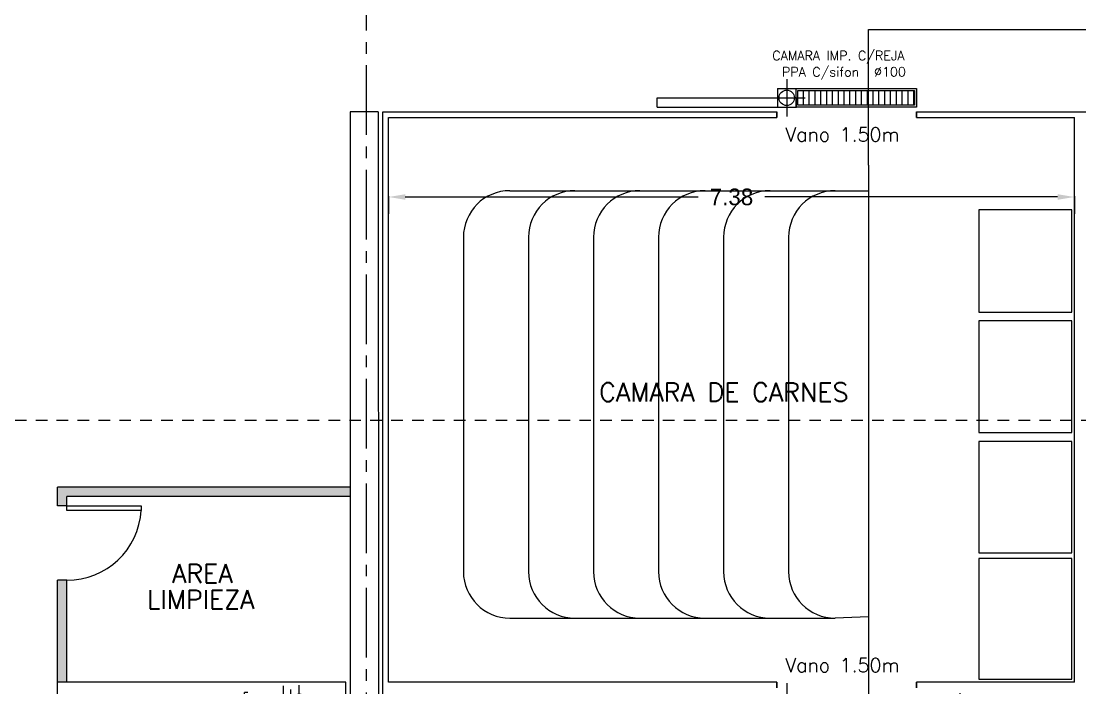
# Model space of a CAD drawing. Header units: metres. Extents: x 95 to 486, y 2972 to 3465.
# Drawn here: x 182.02 to 193.41, y 3034.47 to 3041.64 of the extents above; entities that cross this region are included whole.
import ezdxf
from ezdxf.enums import TextEntityAlignment as Align

# ---------------------------------------------------------------- set-up
doc = ezdxf.new("R2010")
doc.units = ezdxf.units.M
for name, pattern in [('CENTER2', [1.125, 0.75, -0.125, 0.125, -0.125]), ('DASHDOT2', [0.5, 0.25, -0.125, 0, -0.125]), ('HIDDEN2', [0.1875, 0.125, -0.0625])]:
    doc.linetypes.add(name, pattern=pattern)
for name, color, linetype in [('0_CAMARAS', 4, 'Continuous'), ('0_LINEAS-MEDIANERAS', 1, 'DASHDOT2'), ('0_MUROS', 7, 'Continuous'), ('0_PUERTAS-VENTANAS', 3, 'Continuous'), ('C_COTAS', 5, 'Continuous'), ('E_EQUIPAMIENTO', 1, 'Continuous'), ('E_INOXIGAS', 1, 'Continuous'), ('I_DESAGUES', 224, 'Continuous'), ('T_TEXTOS', 3, 'Continuous'), ('T_TEXTOS-EQUIPAMIENTO', 5, 'Continuous'), ('TACME - AGUA FRIA', 160, 'HIDDEN2')]:
    doc.layers.add(name, color=color, linetype=linetype)
doc.styles.add('ROMANS', font='romans.shx', dxfattribs={"width": 0.8, "height": 0.15})
doc.dimstyles.new('STANDARD$0', dxfattribs={"dimtxt": 0.2, "dimasz": 0.18, "dimexe": 0.18, "dimexo": 0.0625, "dimgap": 0.09, "dimtad": 0, "dimzin": 0, "dimdsep": 46, "dimtxsty": 'ROMANS', "dimblk": 'OBLIQUE', "dimsah": 1, "dimcen": 0.09, "dimse1": 1, "dimse2": 1, "dimadec": 0, "dimazin": 0, "dimtfac": 1, "dimtofl": 0, "dimtmove": 0, "dimatfit": 3, "dimldrblk": 'OBLIQUE', "dimfxl": 1, "dimtolj": 1, "dimtzin": 0, "dimarcsym": 0})

# ---------------------------------------------------------------- blocks, each defined once
blk = doc.blocks.new('*D37')
at = {"layer": 'C_COTAS', "color": 0, "lineweight": -2, "transparency": 16777216}
for p, q in [((185.974, 3039.761), (185.974, 3039.572)), ((186.154, 3039.752), (189.304, 3039.752)), ((193.174, 3039.752), (190.024, 3039.752)), ((193.354, 3039.761), (193.354, 3039.572))]:
    blk.add_line(p, q, dxfattribs=at)
at = {"layer": 'C_COTAS', "color": 0, "transparency": 16777216}
for points in [[(186.154, 3039.782), (186.154, 3039.722), (185.974, 3039.752)], [(193.174, 3039.782), (193.174, 3039.722), (193.354, 3039.752)]]:
    blk.add_solid(points, dxfattribs=at)
at = {"layer": 'DEFPOINTS', "color": 0, "transparency": 16777216}
for p in [(185.974, 3039.824), (193.354, 3039.824), (193.354, 3039.752)]:
    blk.add_point(p, dxfattribs=at)
at = {"layer": 'C_COTAS', "color": 0, "transparency": 16777216, "insert": (189.664, 3039.752), "char_height": 0.18, "attachment_point": 5}
blk.add_mtext('\\A1;7.38', dxfattribs=at)
blk = doc.blocks.new('70X50')
at = {"color": 1}
for p, q in [((0.037, 0), (0, 0)), ((0, -0.042), (0, 0)), ((0.419, -0.177), (0.419, 0.07)), ((0.5, -0.088), (0.5, 0.032)), ((0.591, -0.177), (0.591, 0.078)), ((0.345, -0.056), (0.489, -0.056)), ((0.435, -0.028), (0.575, -0.028)), ((0.517, -0.056), (0.669, -0.056)), ((0.79, -0.018), (0.79, -0.383)), ((0.627, -0.191), (0.953, -0.191)), ((0, -0.658), (0, -0.7)), ((0.037, -0.7), (0, -0.7))]:
    blk.add_line(p, q, dxfattribs=at)
at = {"color": 4, "const_width": 0.0407}
blk.add_lwpolyline([(0.399, -0.056, 1), (0.439, -0.056, 1)], format="xyb", close=True, dxfattribs=at)
at = {"color": 3}
blk.add_lwpolyline([(0.15, -0.578), (0.15, -0.178, -0.414214), (0.2, -0.128), (0.8, -0.128, -0.414214), (0.85, -0.178), (0.85, -0.578, -0.414214), (0.8, -0.628), (0.2, -0.628, -0.414214)], format="xyb", close=True, dxfattribs=at)
at = {"color": 4, "const_width": 0.008}
for points in [[(0.845, -0.138), (0.735, -0.244)], [(0.737, -0.137), (0.847, -0.242)]]:
    blk.add_lwpolyline(points, dxfattribs=at)
at = {"color": 4}
for centre, radius in [((0.591, -0.056), 0.0407), ((0.79, -0.191), 0.0764)]:
    blk.add_circle(centre, radius, dxfattribs=at)
at = {"color": 2}
blk.add_circle((0.79, -0.188), 0.05, dxfattribs=at)

msp = doc.modelspace()

# ---------------------------------------------------------------- hatches: boundary and pattern name
at = {"layer": '0_MUROS'}
h = msp.add_hatch(color=256, dxfattribs=at)
h.paths.add_polyline_path([(185.5624, 3036.5293), (185.5624, 3036.6293), (182.4124, 3036.6293), (182.4124, 3036.4293), (182.5124, 3036.4293), (182.5124, 3036.5293)])
h.paths.add_polyline_path([(182.4124, 3034.5293), (182.5124, 3034.5293), (182.5124, 3035.6293), (182.4124, 3035.6293)])

# ---------------------------------------------------------------- linework, layer by layer
at = {"layer": '0_CAMARAS', "color": 5}
for p, q in [((191.1379, 3040.0943), (191.1379, 3041.554)), ((191.1379, 3041.554), (194.711, 3041.554)), ((191.1379, 3040.0943), (191.1379, 3035.5066)), ((187.2794, 3039.8197), (190.7794, 3039.8197)), ((190.7794, 3039.8197), (191.1379, 3039.8197)), ((186.7794, 3039.3197), (186.7794, 3035.7197)), ((187.4794, 3039.3197), (187.4794, 3035.7197)), ((188.1794, 3039.3197), (188.1794, 3035.7197)), ((188.8794, 3039.3197), (188.8794, 3035.7197)), ((189.5794, 3039.3197), (189.5794, 3035.7197)), ((190.2794, 3039.3197), (190.2794, 3035.7197)), ((191.1379, 3035.5066), (191.1379, 3033.5618)), ((187.2794, 3035.2197), (190.7794, 3035.2197)), ((191.1379, 3035.232), (190.7794, 3035.2197))]:
    msp.add_line(p, q, dxfattribs=at)
at = {"layer": '0_CAMARAS'}
for p, q in [((188.8637, 3040.8193), (190.3637, 3040.8193)), ((188.8637, 3040.7193), (188.8637, 3040.8193)), ((190.3637, 3040.7193), (190.3637, 3040.8193)), ((185.9137, 3040.6693), (190.1537, 3040.6693)), ((185.9137, 3033.6693), (185.9137, 3040.6693)), ((188.8637, 3040.7193), (190.3637, 3040.7193)), ((190.1537, 3040.6693), (190.1537, 3040.6093)), ((190.1537, 3040.6093), (190.1537, 3040.6693)), ((191.6537, 3040.6693), (191.6537, 3040.6093)), ((191.6537, 3040.6093), (191.6537, 3040.6693)), ((191.6537, 3040.6693), (201.1537, 3040.6693)), ((185.9737, 3040.6093), (190.1537, 3040.6093)), ((185.9737, 3034.5293), (185.9737, 3040.6093)), ((191.6537, 3040.6093), (193.3537, 3040.6093)), ((191.6537, 3040.6093), (193.3537, 3040.6093)), ((193.3537, 3034.5293), (193.3537, 3040.6093)), ((182.4124, 3030.2693), (182.4124, 3034.5293)), ((185.5125, 3034.5293), (182.4124, 3034.5293)), ((185.5125, 3033.6693), (185.5125, 3034.5293)), ((190.1537, 3034.5293), (185.9737, 3034.5293)), ((190.1537, 3034.5293), (190.1537, 3034.4693)), ((190.1537, 3034.4693), (190.1537, 3034.5293)), ((193.3537, 3034.5293), (191.6537, 3034.5293)), ((191.6537, 3034.4693), (191.6537, 3034.5293)), ((191.6537, 3034.5293), (191.6537, 3034.4693))]:
    msp.add_line(p, q, dxfattribs=at)
at = {"layer": '0_CAMARAS', "color": 3, "linetype": 'HIDDEN2'}
msp.add_line((192.1237, 3033.161), (192.1237, 3034.4693), dxfattribs=at)
at = {"layer": '0_CAMARAS', "color": 5}
for centre, start, end in [((187.2794, 3039.3197), 90, 180), ((187.9794, 3039.3197), 90, 180), ((188.6794, 3039.3197), 90, 180), ((189.3794, 3039.3197), 90, 180), ((190.0794, 3039.3197), 90, 180), ((190.7794, 3039.3197), 90, 180), ((187.2794, 3035.7197), 180, 270), ((187.9794, 3035.7197), 180, 270), ((188.6794, 3035.7197), 180, 270), ((189.3794, 3035.7197), 180, 270), ((190.0794, 3035.7197), 180, 270), ((190.7794, 3035.7197), 180, 270)]:
    msp.add_arc(centre, 0.5, start, end, dxfattribs=at)
at = {"layer": '0_LINEAS-MEDIANERAS', "linetype": 'CENTER2'}
msp.add_line((185.7374, 3033.6693), (185.7374, 3048.0593), dxfattribs=at)
at = {"layer": '0_MUROS'}
for p, q in [((185.8632, 3040.6693), (185.5624, 3040.6693)), ((185.5624, 3040.6693), (185.5624, 3033.6693)), ((185.8632, 3040.6693), (185.8665, 3033.6693)), ((185.5624, 3036.6293), (182.4124, 3036.6293)), ((182.4124, 3036.4293), (182.4124, 3036.6293)), ((182.5124, 3036.4293), (182.4124, 3036.4293)), ((185.5624, 3036.5293), (182.5124, 3036.5293)), ((182.5124, 3036.4293), (182.5124, 3036.5293)), ((182.5124, 3035.6293), (182.4124, 3035.6293)), ((182.4124, 3034.5293), (182.4124, 3035.6293)), ((182.5124, 3034.5293), (182.5124, 3035.6293))]:
    msp.add_line(p, q, dxfattribs=at)
at = {"layer": '0_PUERTAS-VENTANAS'}
for p, q in [((182.5124, 3036.4293), (183.3124, 3036.4293)), ((182.5124, 3036.3793), (182.5124, 3036.4293)), ((183.3124, 3036.4293), (183.3124, 3036.3793)), ((183.3124, 3036.3793), (182.5124, 3036.3793))]:
    msp.add_line(p, q, dxfattribs=at)
at = {"layer": '0_PUERTAS-VENTANAS', "color": 5}
msp.add_arc((182.5124, 3036.4293), 0.8016, 270, 356.42367, dxfattribs=at)
at = {"layer": 'E_EQUIPAMIENTO'}
for points in [[(193.3257, 3038.5134), (193.3257, 3039.6134), (192.3257, 3039.6134), (192.3257, 3038.5134)], [(193.3257, 3037.2175), (193.3257, 3038.4175), (192.3257, 3038.4175), (192.3257, 3037.2175)], [(193.3257, 3035.9216), (193.3257, 3037.1216), (192.3257, 3037.1216), (192.3257, 3035.9216)], [(193.3257, 3034.5619), (193.3257, 3035.8619), (192.3257, 3035.8619), (192.3257, 3034.5619)]]:
    msp.add_lwpolyline(points, close=True, dxfattribs=at)
at = {"layer": 'I_DESAGUES'}
for p, q in [((190.2587, 3041.0193), (190.2587, 3040.6193)), ((190.1587, 3040.9193), (190.1587, 3040.7193)), ((190.1587, 3040.9193), (190.3587, 3040.9193)), ((190.3587, 3040.9193), (191.6537, 3040.9193)), ((190.3587, 3040.7193), (190.3587, 3040.9193)), ((190.3587, 3040.7193), (190.3587, 3040.9193)), ((190.3787, 3040.8993), (191.6337, 3040.8993)), ((190.3787, 3040.7393), (190.3787, 3040.8993)), ((190.4389, 3040.7393), (190.4389, 3040.8993)), ((190.5014, 3040.7393), (190.5014, 3040.8993)), ((190.5639, 3040.7393), (190.5639, 3040.8993)), ((190.6264, 3040.7393), (190.6264, 3040.8993)), ((190.6889, 3040.7393), (190.6889, 3040.8993)), ((190.7514, 3040.7393), (190.7514, 3040.8993)), ((190.8139, 3040.7393), (190.8139, 3040.8993)), ((190.8764, 3040.7393), (190.8764, 3040.8993)), ((190.9389, 3040.7393), (190.9389, 3040.8993)), ((191.0014, 3040.7393), (191.0014, 3040.8993)), ((191.0639, 3040.7393), (191.0639, 3040.8993)), ((191.1264, 3040.7393), (191.1264, 3040.8993)), ((191.1889, 3040.7393), (191.1889, 3040.8993)), ((191.2514, 3040.7393), (191.2514, 3040.8993)), ((191.3139, 3040.7393), (191.3139, 3040.8993)), ((191.3764, 3040.7393), (191.3764, 3040.8993)), ((191.4389, 3040.7393), (191.4389, 3040.8993)), ((191.5014, 3040.7393), (191.5014, 3040.8993)), ((191.5639, 3040.7393), (191.5639, 3040.8993)), ((191.6264, 3040.7393), (191.6264, 3040.8993)), ((191.6337, 3040.8993), (191.6337, 3040.7393)), ((191.6537, 3040.9193), (191.6537, 3040.7193)), ((190.0587, 3040.8193), (190.4587, 3040.8193)), ((190.1587, 3040.7193), (190.3587, 3040.7193)), ((191.6537, 3040.7193), (190.3587, 3040.7193)), ((191.6337, 3040.7393), (190.3787, 3040.7393)), ((190.2587, 3034.5192), (190.2587, 3034.1192))]:
    msp.add_line(p, q, dxfattribs=at)
msp.add_circle((190.2587, 3040.8193), 0.0833, dxfattribs=at)
at = {"layer": 'TACME - AGUA FRIA'}
msp.add_line((212.2269, 3037.3473, 0), (179.7702, 3037.3473, 0), dxfattribs=at)

# ---------------------------------------------------------------- block references
at = {"layer": 'E_INOXIGAS'}
msp.add_blockref('70X50', (184.4224, 3034.4193), dxfattribs=at)

# ---------------------------------------------------------------- texts
at = {"layer": 'I_DESAGUES', "style": 'ROMANS'}
for s, p in [('CAMARA IMP. C/REJA', (190.103, 3041.2235)), ('PPA C/sifon', (190.2076, 3041.0482)), ('%%c100', (191.1979, 3041.0496))]:
    msp.add_text(s, height=0.1, dxfattribs=at).set_placement(p)
at = {"layer": 'T_TEXTOS', "style": 'ROMANS'}
for s, p in [('CAMARA DE CARNES', (188.2399, 3037.552)), ('AREA', (183.6437, 3035.5992)), ('LIMPIEZA', (183.373, 3035.3211))]:
    msp.add_text(s, height=0.2, dxfattribs=at).set_placement(p)
at = {"layer": 'T_TEXTOS-EQUIPAMIENTO', "style": 'ROMANS'}
for p in [(190.8572, 3040.4244), (190.8572, 3034.7141), (190.8572, 3034.7141)]:
    msp.add_text('Vano 1.50m', height=0.15, dxfattribs=at).set_placement(p, align=Align.MIDDLE_CENTER)

# ---------------------------------------------------------------- dimensions: what is measured, and where the dimension line sits
at = {"layer": 'C_COTAS'}
dim = msp.add_linear_dim(base=(193.3537, 3039.7522), p1=(185.9737, 3039.824), p2=(193.3537, 3039.824), dimstyle='STANDARD$0', override={"dimtxt": 0.18, "dimtxsty": 'Standard', "dimsah": 0, "dimse1": 0, "dimse2": 0}, dxfattribs=at)
dim.commit()
dim.dimension.update_dxf_attribs({"geometry": '*D37', "text_midpoint": (189.6637, 3039.7522)})

doc.saveas('drawing.dxf')
